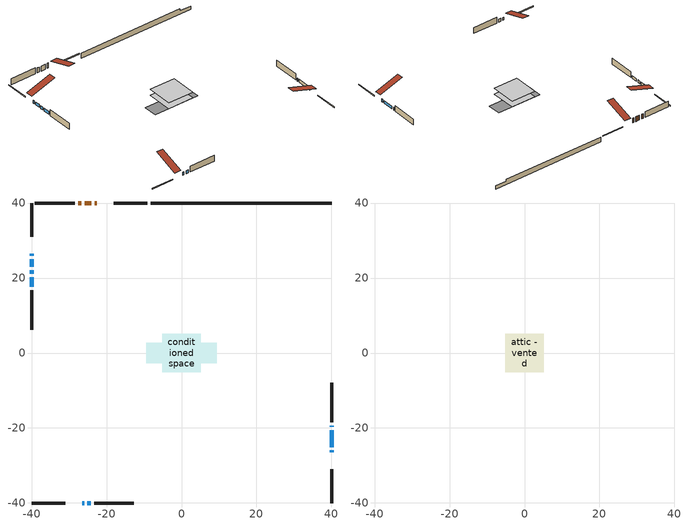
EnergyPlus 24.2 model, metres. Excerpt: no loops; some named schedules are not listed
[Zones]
conditioned space
 floor adiabatic (AdiabaticFloorConstruction): -5.2,-5.2 -5.2,5.2 5.2,5.2 5.2,-5.2 z0.45
 floor foundation (Slab1 construction): -9.35,-2.69 -9.35,2.69 9.35,2.69 9.35,-2.69 z-1.68
 wall outside (RimJoist1 construction): -9.08,40.01 -18.11,40.01 / -40.01,-40.01 -30.98,-40.01 / -40.01,40.01 -40.01,30.98 / 40.01,-40.01 40.01,-30.98 z0.45:0.75
 wall outside (AdiabaticWallConstruction 1): -22.64,40.01 -23.15,40.01 / -24.08,40.01 -25.8,40.01 / -26.73,40.01 -27.59,40.01 z0.45:2.48
 wall outside (AdiabaticWallConstruction): -40.01,26.45 -40.01,25.88 / 40.01,-26.45 40.01,-26 / -40.01,24.95 -40.01,23.06 / -40.01,22.14 -40.01,21.11 / -40.01,20.18 -40.01,17.69 / 40.01,-25.08 40.01,-20.54 / 40.01,-19.61 40.01,-19.46 / -26.45,-40.01 -26,-40.01 / -25.08,-40.01 -24.18,-40.01 z0.45:1.67
 wall outside (Wall1 construction): -28.52,40.01 -39.08,40.01 / -23.26,-40.01 -12.69,-40.01 / -40.01,16.76 -40.01,6.2 / 40.01,-18.53 40.01,-7.97 z0.45:2.89
 wall foundation (FoundationWall1 construction): -8.15,40.01,-1.68 -8.15,40.01,0.45 35.19,40.01,0.45 35.19,40.01,-0.36 40.01,40.01,-0.36 40.01,40.01,-1.68
 window (WindowConstruction 5): -40.01,26.45 -40.01,25.88 z0.45:1.67
 window (WindowConstruction 8): 40.01,-26.45 40.01,-26 z0.45:1.67
 window (WindowConstruction): -40.01,24.95 -40.01,23.06 z0.45:1.67
 window (WindowConstruction 1): -40.01,22.13 -40.01,21.11 z0.45:1.67
 window (WindowConstruction 2): -40.01,20.18 -40.01,17.69 z0.45:1.67
 window (WindowConstruction 3): 40.01,-25.08 40.01,-20.54 z0.45:1.67
 window (WindowConstruction 4): 40.01,-19.61 40.01,-19.46 z0.45:1.67
 window (WindowConstruction 6): -26.45,-40.01 -26,-40.01 z0.45:1.67
 window (WindowConstruction 7): -25.08,-40.01 -24.19,-40.01 z0.45:1.67
 door (Door): -22.64,40.01 -23.15,40.01 z0.45:2.48
 door (Door 1): -24.08,40.01 -25.8,40.01 z0.45:2.48
 door (Door 2): -26.73,40.01 -27.59,40.01 z0.45:2.48
 ceiling adiabatic (AdiabaticFloorConstruction): 5.2,-5.2 5.2,5.2 -5.2,5.2 -5.2,-5.2 z0.45
attic - vented
 floor to conditioned space (Floor1 construction Reversed): -5.2,-5.2 -5.2,5.2 5.2,5.2 5.2,-5.2 z2.89
 roof outside (Roof1 construction): -21.71,40.01,2.89 -21.71,29.88,6.26 -19.04,29.88,6.26 -19.04,40.01,2.89; -27.38,-40.01,2.89 -27.38,-29.88,6.26 -30.05,-29.88,6.26 -30.05,-40.01,2.89; -40.01,27.38,2.89 -29.88,27.38,6.26 -29.88,30.05,6.26 -40.01,30.05,2.89; 40.01,-27.38,2.89 29.88,-27.38,6.26 29.88,-30.05,6.26 40.01,-30.05,2.89
[Building]
Building 1: Terrain=Suburbs
[Site:Location]
London AP_ON: Latitude {deg}=43.03; Longitude {deg}=-81.15; Time Zone {hr}=-5; Elevation {m}=278; Keep Site Location Information=Yes
[Site:GroundTemperature:Shallow]
3.98693, 1.93205, 1.76749, 2.74264, 6.6573, 10.5537, 13.9317, 16.0716, 16.2534, 14.513, 11.2211, 7.44421
[Site:WaterMainsTemperature]
Calculation Method=Schedule; Temperature Schedule=mains temperature schedule
[Material] Roughness=Rough; Thermal Absorptance=0.9
Name | Thickness {m} | Conductivity {W/m-K} | Density {kg/m3} | Specific Heat {J/kg-K} | Solar Absorptance | Visible Absorptance
asphalt or fiberglass shingles | 0.00635 | 0.162714 | 1121.4 | 1465.45 | 0.4 | 0.4
ceiling loosefill ins | 0.169333 | 0.0480833 | 16.02 | 1046.75 | 0.7 | 0.7
ceiling stud and cavity | 0.1397 | 0.68987 | 65.682 | 1177.47 | 0.7 | 0.7
concrete 4.0 in. | 0.1016 | 1.803125 | 2242.8 | 837.4 | 0.7 | 0.7
concrete 8.0 in. | 0.2032 | 1.803125 | 2242.8 | 837.4 | 0.7 | 0.7
door material | 0.04445 | 0.0451087 | 512.64 | 1214.23 | 0.7 | 0.7
door material 1 | 0.04445 | 0.053851 | 512.64 | 1214.23 | 0.7 | 0.7
door material 2 | 0.04445 | 0.20624 | 512.64 | 1214.23 | 0.7 | 0.7
exterior vertical ins | 0.00216305 | 0.029427 | 32.04 | 1214.23 | 0.7 | 0.7
floor covering | 0.0127 | 0.0433444 | 54.468 | 1339.84 | 0.6 | 0.6
floor rigid ins; wall rigid ins | 0.512978 | 0.029427 | 32.04 | 1214.23 | 0.7 | 0.7
floor stud and cavity | 0.1397 | 1.75129 | 37.0049 | 1207.88 | 0.7 | 0.7
furniture material conditioned space 1 | 0.1524 | 0.115458 | 640.8 | 1214.23 | 0.6 | 0.6
gypsum board | 0.0127 | 0.160291 | 801 | 837.4 | 0.6 | 0.6
osb sheathing 0.5 in. | 0.0127 | 0.115458 | 512.64 | 1214.23 | 0.7 | 0.7
osb sheathing 0.75 in. | 0.01905 | 0.115458 | 512.64 | 1214.23 | 0.7 | 0.7
rim joist stud and cavity | 0.0508 | 0.648972 | 50.32683 | 1063.81 | 0.6 | 0.6
wall stud and cavity | 0.1397 | 0.0814562 | 139.0536 | 1170.24 | 0.7 | 0.7
wall stud and cavity 1 | 0.0889 | 0.380278 | 52.3479 | 1209.89 | 0.7 | 0.7
wall stud and cavity 2 | 0.0889 | 0.391764 | 83.0341 | 1211.67 | 0.7 | 0.7
wood siding | 0.0254 | 0.102417 | 544.68 | 1172.36 | 0.4 | 0.4
wood siding 1; wood siding 2; wood siding 3 | 0.0254 | 0.102417 | 544.68 | 1172.36 | 0.7 | 0.7
[WindowMaterial:SimpleGlazingSystem]
Name | U-Factor {W/m2-K} | Solar Heat Gain Coefficient
WindowMaterial | 2.14742 | 0.59
WindowMaterial 1 | 2.19057 | 0.55
WindowMaterial 2 | 2.21556 | 0.53
WindowMaterial 3 | 2.05884 | 0.66
WindowMaterial 4 | 2.43246 | 0.31
WindowMaterial 5 | 2.96164 | 0.62
WindowMaterial 6 | 4.83311 | 0.55
WindowMaterial 7 | 2.32741 | 0.42
[Construction]
AdiabaticFloorConstruction: floor stud and cavity, floor rigid ins, osb sheathing 0.75 in., floor covering
AdiabaticWallConstruction: wood siding 2, wall rigid ins, wall stud and cavity 1, gypsum board
AdiabaticWallConstruction 1: wood siding 3, wall rigid ins, wall stud and cavity 1, gypsum board
Door: door material
Door 1: door material 1
Door 2: door material 2
Floor1 construction Reversed: gypsum board, ceiling stud and cavity, ceiling loosefill ins
FoundationWall1 construction: concrete 8.0 in.
furniture construction conditioned space 1: furniture material conditioned space 1
PartitionWallConstruction: gypsum board, wall stud and cavity 2, gypsum board
RimJoist1 construction: wood siding 1, rim joist stud and cavity
Roof1 construction: asphalt or fiberglass shingles
Slab1 construction: concrete 4.0 in.
Wall1 construction: wood siding, osb sheathing 0.5 in., wall stud and cavity, gypsum board
WindowConstruction: WindowMaterial
WindowConstruction 1: WindowMaterial 1
WindowConstruction 2: WindowMaterial 2
WindowConstruction 3: WindowMaterial 3
WindowConstruction 4: WindowMaterial 4
WindowConstruction 5: WindowMaterial 5
WindowConstruction 6: WindowMaterial 6
WindowConstruction 7; WindowConstruction 8: WindowMaterial 7
[Zone] Multiplier=1; Part of Total Floor Area=Yes
Name | Volume {m3}
attic - vented | 59.2691
conditioned space | 511.5
[Space]
Name | Zone | Volume {m3}
attic - vented 1 | attic - vented | 59.2691
conditioned space 1 | conditioned space | 511.5
[ZoneInfiltration:EffectiveLeakageArea]
infil attic - vented 1: Zone or Space=attic - vented 1; Schedule=Always On Discrete; Effective Air Leakage Area {cm2}=4718.84; Stack Coefficient=0.000234777; Wind Coefficient=1.03526e-05
[ZoneMixing]
whole house fan mix: Zone or Space=attic - vented; Schedule=Always On Continuous; Design Flow Rate Calculation Method=Flow/Zone; Design Flow Rate {m3/s}=0; Source Zone or Space=conditioned space
[SurfaceProperty:ExposedFoundationPerimeter]
Slab1: Exposed Perimeter Calculation Method=TotalExposedPerimeter; Total Exposed Perimeter {m}=48.159
[InternalMass] Zone or ZoneList=conditioned space; Space or SpaceList=conditioned space 1
Name | Construction | Surface Area {m2}
furniture mass conditioned space 1 | furniture construction conditioned space 1 | 83.5241
partition wall mass | PartitionWallConstruction | 208.81
[Lights]
interior lighting: Zone or ZoneList or Space or SpaceList=conditioned space 1; Schedule=interior lighting schedule; Design Level Calculation Method=LightingLevel; Lighting Level {W}=343.2; Return Air Fraction=0; Fraction Radiant=0.6; Fraction Visible=0.2; Fraction Replaceable=1
[People]
occupants: Zone or ZoneList or Space or SpaceList=conditioned space 1; Number of People Schedule=occupants schedule; Number of People Calculation Method=People; Number of People=3; Fraction Radiant=0.314171; Sensible Heat Fraction=0.56303; Activity Level Schedule=occupants activity schedule; Carbon Dioxide Generation Rate {m3/s-W}=0; Enable ASHRAE 55 Comfort Warnings=No; Mean Radiant Temperature Calculation Type=EnclosureAveraged
[ElectricEquipment] Zone or ZoneList or Space or SpaceList=conditioned space 1; Design Level Calculation Method=EquipmentLevel
Name | Schedule | Design Level {W} | Fraction Latent | Fraction Radiant | Fraction Lost
clothes dryer | clothes dryer schedule | 140.772 | 0.015 | 0.081 | 0.85
clothes washer | clothes washer schedule | 32.1985 | 0.03 | 0.162 | 0.7
cooking range | cooking range schedule | 215.147 | 0.08 | 0.432 | 0.2
dishwasher | dishwasher schedule | 66.8632 | 0.3 | 0.18 | 0.4
fridge | fridge schedule | 72.9452 | 0 | 0.6 | 0
mech vent bath fan 0 | mech vent bath fan 0 schedule | 50.2 | 0 | 0 | 1
mech vent bath fan 1 | mech vent bath fan 1 schedule | 50.2 | 0 | 0 | 1
mech vent house fan | mech vent house fan schedule | 0 | 0 | 0 | 1
mech vent house fan cfis | mech vent house fan cfis schedule | 0 | 0 | 0 | 0
mech vent range fan 0 | mech vent range fan 0 schedule | 57 | 0 | 0 | 1
misc plug loads | misc plug loads schedule | 494.7 | 0.045 | 0.513 | 0.1
whole house fan | Always On Discrete | 0 | 0 | 0 | 1
[OtherEquipment] Zone or ZoneList or Space or SpaceList=conditioned space 1; Design Level Calculation Method=EquipmentLevel
Name | Fuel Type | Schedule | Design Level {W} | Fraction Latent | Fraction Radiant | Fraction Lost
clothes dryer 1 | Electricity | clothes dryer schedule | 0 | 0.015 | 0.081 | 0.85
cooking range 1 | Electricity | cooking range schedule | 0 | 0.08 | 0.432 | 0.2
general water use latent | None | general water use schedule | 62.594 | 1 | 0 | 0
general water use sensible | None | general water use schedule | -61.6891 | 0 | 0.6 | 0
mech vent house fan latent load | None | Always On Discrete | 0 | 1 | 0 | 0
mech vent house fan sensible load | None | Always On Discrete | 0 | 0 | 0 | 0
water heater energy adjustment1 | NaturalGas | Always On Discrete | 0.01 | 0 | 0 | 1
[ZoneInfiltration:DesignFlowRate] Zone or ZoneList or Space or SpaceList=conditioned space 1; Schedule=Always On Discrete; Design Flow Rate Calculation Method=Flow/Zone; Design Flow Rate {m3/s}=0
infil flow; natural vent flow; whole house fan flow
[AvailabilityManager:Scheduled]
central ac and furnace airloop Availability Manager: Schedule=Always On Discrete
[Foundation:Kiva]
Foundation Kiva 1: Initial Indoor Air Temperature {C}=18; Wall Height Above Grade {m}=0.450007; Wall Depth Below Slab {m}=0.2032; Custom Block Material Name 1=exterior vertical ins; Custom Block Depth 1 {m}=2.13; Custom Block X Position 1 {m}=0.2032; Custom Block Z Position 1 {m}=0
[Foundation:Kiva:Settings]
Soil Conductivity {W/m-K}=0.849921; Soil Density {kg/m3}=1842.3; Soil Specific Heat {J/kg-K}=418.7; Ground Solar Absorptivity=0.9; Ground Thermal Absorptivity=0.9; Ground Surface Roughness {m}=0.03; Far-Field Width {m}=40; Deep-Ground Boundary Condition=ZeroFlux; Deep-Ground Depth {m}=40; Minimum Cell Dimension {m}=0.2; Maximum Cell Growth Coefficient=3; Simulation Timestep=Timestep
[Exterior:Lights]
exterior lighting: Schedule=exterior lighting schedule; Design Level {W}=75.6
[EnergyManagementSystem:GlobalVariable]
central_ac_and_furnace_airloop_Fan_RTF
infil_program_Qfan
infil_program_Qinf
natural_vent_program_Qnv
natural_vent_program_Qwhf
[EnergyManagementSystem:Sensor]
Name | Output:Variable or Output:Meter Index Key | Output:Variable or Output:Meter
airflow_gain | infil flow | Infiltration Sensible Heat Gain Energy
airflow_gain_1 | natural vent flow | Infiltration Sensible Heat Gain Energy
airflow_gain_2 | whole house fan flow | Infiltration Sensible Heat Gain Energy
airflow_loss | infil flow | Infiltration Sensible Heat Loss Energy
airflow_loss_1 | natural vent flow | Infiltration Sensible Heat Loss Energy
airflow_loss_2 | whole house fan flow | Infiltration Sensible Heat Loss Energy
clg_load_cond |  | Cooling:EnergyTransfer:Zone:CONDITIONED SPACE
clg_sp_s; clg_sp_s_1 | cooling setpoint | Schedule Value
clothes_dryer_exhaust_0_sch_s | clothes dryer exhaust 0 schedule | Schedule Value
cool_season | cooling season schedule | Schedule Value
htg_load_cond |  | Heating:EnergyTransfer:Zone:CONDITIONED SPACE
htg_sp_s; htg_sp_s_1 | heating setpoint | Schedule Value
ig_ee_conv | clothes dryer | Electric Equipment Convective Heating Energy
ig_ee_conv_2 | cooking range | Electric Equipment Convective Heating Energy
ig_ee_conv_4 | fridge | Electric Equipment Convective Heating Energy
ig_ee_conv_5 | misc plug loads | Electric Equipment Convective Heating Energy
ig_ee_conv_6 | whole house fan | Electric Equipment Convective Heating Energy
ig_ee_rad | clothes dryer | Electric Equipment Radiant Heating Energy
ig_ee_rad_2 | cooking range | Electric Equipment Radiant Heating Energy
ig_ee_rad_4 | fridge | Electric Equipment Radiant Heating Energy
ig_ee_rad_5 | misc plug loads | Electric Equipment Radiant Heating Energy
ig_ee_rad_6 | whole house fan | Electric Equipment Radiant Heating Energy
ig_lgt_conv | interior lighting | Lights Convective Heating Energy
ig_lgt_rad | interior lighting | Lights Radiant Heating Energy
ig_lgt_vis | interior lighting | Lights Visible Radiation Heating Energy
ig_oe_conv | clothes dryer 1 | Other Equipment Convective Heating Energy
ig_oe_conv_1 | cooking range 1 | Other Equipment Convective Heating Energy
ig_oe_conv_2 | general water use latent | Other Equipment Convective Heating Energy
ig_oe_conv_3 | general water use sensible | Other Equipment Convective Heating Energy
ig_oe_conv_4 | water heater energy adjustment1 | Other Equipment Convective Heating Energy
ig_oe_rad | clothes dryer 1 | Other Equipment Radiant Heating Energy
ig_oe_rad_1 | cooking range 1 | Other Equipment Radiant Heating Energy
ig_oe_rad_2 | general water use latent | Other Equipment Radiant Heating Energy
ig_oe_rad_3 | general water use sensible | Other Equipment Radiant Heating Energy
ig_oe_rad_4 | water heater energy adjustment1 | Other Equipment Radiant Heating Energy
ig_ppl_conv | occupants | People Convective Heating Energy
ig_ppl_rad | occupants | People Radiant Heating Energy
im_conv | furniture mass conditioned space 1 | Surface Inside Face Convection Heat Gain Energy
im_conv_1 | partition wall mass | Surface Inside Face Convection Heat Gain Energy
im_ig | furniture mass conditioned space 1 | Surface Inside Face Internal Gains Radiation Heat Gain Energy
im_ig_1 | partition wall mass | Surface Inside Face Internal Gains Radiation Heat Gain Energy
im_lgt | furniture mass conditioned space 1 | Surface Inside Face Lights Radiation Heat Gain Energy
im_lgt_1 | partition wall mass | Surface Inside Face Lights Radiation Heat Gain Energy
im_sol | furniture mass conditioned space 1 | Surface Inside Face Solar Radiation Heat Gain Energy
im_sol_1 | partition wall mass | Surface Inside Face Solar Radiation Heat Gain Energy
im_surf | furniture mass conditioned space 1 | Surface Inside Face Net Surface Thermal Radiation Heat Gain Energy
im_surf_1 | partition wall mass | Surface Inside Face Net Surface Thermal Radiation Heat Gain Energy
mech_vent_bath_fan_0_sch_s | mech vent bath fan 0 schedule | Schedule Value
mech_vent_bath_fan_1_sch_s | mech vent bath fan 1 schedule | Schedule Value
mech_vent_range_fan_0_sch_s | mech vent range fan 0 schedule | Schedule Value
mv_conv | mech vent bath fan 0 | Electric Equipment Convective Heating Energy
mv_conv_1 | mech vent bath fan 1 | Electric Equipment Convective Heating Energy
mv_conv_2 | mech vent house fan | Electric Equipment Convective Heating Energy
mv_conv_3 | mech vent house fan cfis | Electric Equipment Convective Heating Energy
mv_conv_4 | mech vent range fan 0 | Electric Equipment Convective Heating Energy
mv_conv_5 | mech vent house fan latent load | Other Equipment Convective Heating Energy
mv_conv_6 | mech vent house fan sensible load | Other Equipment Convective Heating Energy
mv_rad | mech vent bath fan 0 | Electric Equipment Radiant Heating Energy
mv_rad_1 | mech vent bath fan 1 | Electric Equipment Radiant Heating Energy
mv_rad_2 | mech vent house fan | Electric Equipment Radiant Heating Energy
mv_rad_3 | mech vent house fan cfis | Electric Equipment Radiant Heating Energy
mv_rad_4 | mech vent range fan 0 | Electric Equipment Radiant Heating Energy
mv_rad_5 | mech vent house fan latent load | Other Equipment Radiant Heating Energy
mv_rad_6 | mech vent house fan sensible load | Other Equipment Radiant Heating Energy
natural_vent_s | natural vent schedule | Schedule Value
out_pb_s |  | Site Outdoor Air Barometric Pressure
out_wt_s |  | Site Outdoor Air Humidity Ratio
site_vw_s |  | Site Wind Speed
ss_back_out | Window1 | Surface Window Shortwave from Zone Back Out Window Heat Transfer Rate
ss_back_out_1 | Window11 | Surface Window Shortwave from Zone Back Out Window Heat Transfer Rate
ss_back_out_2 | Window2 | Surface Window Shortwave from Zone Back Out Window Heat Transfer Rate
ss_back_out_3 | Window3 | Surface Window Shortwave from Zone Back Out Window Heat Transfer Rate
ss_back_out_4 | Window4 | Surface Window Shortwave from Zone Back Out Window Heat Transfer Rate
ss_back_out_5 | Window6 | Surface Window Shortwave from Zone Back Out Window Heat Transfer Rate
ss_back_out_6 | Window7 | Surface Window Shortwave from Zone Back Out Window Heat Transfer Rate
ss_back_out_7 | Window8 | Surface Window Shortwave from Zone Back Out Window Heat Transfer Rate
ss_back_out_8 | Window9 | Surface Window Shortwave from Zone Back Out Window Heat Transfer Rate
ss_conv | Door1 | Surface Inside Face Convection Heat Gain Energy
ss_conv_1 | Door2 | Surface Inside Face Convection Heat Gain Energy
ss_conv_10 | Window8 | Surface Inside Face Convection Heat Gain Energy
ss_conv_11 | Window9 | Surface Inside Face Convection Heat Gain Energy
ss_conv_2 | Door4 | Surface Inside Face Convection Heat Gain Energy
ss_conv_3 | Window1 | Surface Inside Face Convection Heat Gain Energy
ss_conv_4 | Window11 | Surface Inside Face Convection Heat Gain Energy
ss_conv_5 | Window2 | Surface Inside Face Convection Heat Gain Energy
ss_conv_6 | Window3 | Surface Inside Face Convection Heat Gain Energy
ss_conv_7 | Window4 | Surface Inside Face Convection Heat Gain Energy
ss_conv_8 | Window6 | Surface Inside Face Convection Heat Gain Energy
ss_conv_9 | Window7 | Surface Inside Face Convection Heat Gain Energy
ss_ig | Door1 | Surface Inside Face Internal Gains Radiation Heat Gain Energy
ss_ig_1 | Door2 | Surface Inside Face Internal Gains Radiation Heat Gain Energy
ss_ig_10 | Window8 | Surface Inside Face Internal Gains Radiation Heat Gain Energy
ss_ig_11 | Window9 | Surface Inside Face Internal Gains Radiation Heat Gain Energy
ss_ig_2 | Door4 | Surface Inside Face Internal Gains Radiation Heat Gain Energy
ss_ig_3 | Window1 | Surface Inside Face Internal Gains Radiation Heat Gain Energy
ss_ig_4 | Window11 | Surface Inside Face Internal Gains Radiation Heat Gain Energy
ss_ig_5 | Window2 | Surface Inside Face Internal Gains Radiation Heat Gain Energy
ss_ig_6 | Window3 | Surface Inside Face Internal Gains Radiation Heat Gain Energy
ss_ig_7 | Window4 | Surface Inside Face Internal Gains Radiation Heat Gain Energy
ss_ig_8 | Window6 | Surface Inside Face Internal Gains Radiation Heat Gain Energy
ss_ig_9 | Window7 | Surface Inside Face Internal Gains Radiation Heat Gain Energy
ss_lgt | Door1 | Surface Inside Face Lights Radiation Heat Gain Energy
ss_lgt_1 | Door2 | Surface Inside Face Lights Radiation Heat Gain Energy
ss_lgt_2 | Door4 | Surface Inside Face Lights Radiation Heat Gain Energy
ss_sol | Door1 | Surface Inside Face Solar Radiation Heat Gain Energy
ss_sol_1 | Door2 | Surface Inside Face Solar Radiation Heat Gain Energy
ss_sol_2 | Door4 | Surface Inside Face Solar Radiation Heat Gain Energy
ss_surf | Door1 | Surface Inside Face Net Surface Thermal Radiation Heat Gain Energy
ss_surf_1 | Door2 | Surface Inside Face Net Surface Thermal Radiation Heat Gain Energy
ss_surf_10 | Window8 | Surface Inside Face Net Surface Thermal Radiation Heat Gain Energy
ss_surf_11 | Window9 | Surface Inside Face Net Surface Thermal Radiation Heat Gain Energy
ss_surf_2 | Door4 | Surface Inside Face Net Surface Thermal Radiation Heat Gain Energy
ss_surf_3 | Window1 | Surface Inside Face Net Surface Thermal Radiation Heat Gain Energy
ss_surf_4 | Window11 | Surface Inside Face Net Surface Thermal Radiation Heat Gain Energy
ss_surf_5 | Window2 | Surface Inside Face Net Surface Thermal Radiation Heat Gain Energy
ss_surf_6 | Window3 | Surface Inside Face Net Surface Thermal Radiation Heat Gain Energy
ss_surf_7 | Window4 | Surface Inside Face Net Surface Thermal Radiation Heat Gain Energy
ss_surf_8 | Window6 | Surface Inside Face Net Surface Thermal Radiation Heat Gain Energy
ss_surf_9 | Window7 | Surface Inside Face Net Surface Thermal Radiation Heat Gain Energy
ss_trans_in | Window1 | Surface Window Transmitted Solar Radiation Rate
ss_trans_in_1 | Window11 | Surface Window Transmitted Solar Radiation Rate
ss_trans_in_2 | Window2 | Surface Window Transmitted Solar Radiation Rate
ss_trans_in_3 | Window3 | Surface Window Transmitted Solar Radiation Rate
ss_trans_in_4 | Window4 | Surface Window Transmitted Solar Radiation Rate
ss_trans_in_5 | Window6 | Surface Window Transmitted Solar Radiation Rate
ss_trans_in_6 | Window7 | Surface Window Transmitted Solar Radiation Rate
ss_trans_in_7 | Window8 | Surface Window Transmitted Solar Radiation Rate
ss_trans_in_8 | Window9 | Surface Window Transmitted Solar Radiation Rate
ss_trans_out | Window1 | Surface Inside Face Initial Transmitted Diffuse Transmitted Out Window Solar Radiation Rate
ss_trans_out_1 | Window11 | Surface Inside Face Initial Transmitted Diffuse Transmitted Out Window Solar Radiation Rate
ss_trans_out_2 | Window2 | Surface Inside Face Initial Transmitted Diffuse Transmitted Out Window Solar Radiation Rate
ss_trans_out_3 | Window3 | Surface Inside Face Initial Transmitted Diffuse Transmitted Out Window Solar Radiation Rate
ss_trans_out_4 | Window4 | Surface Inside Face Initial Transmitted Diffuse Transmitted Out Window Solar Radiation Rate
ss_trans_out_5 | Window6 | Surface Inside Face Initial Transmitted Diffuse Transmitted Out Window Solar Radiation Rate
ss_trans_out_6 | Window7 | Surface Inside Face Initial Transmitted Diffuse Transmitted Out Window Solar Radiation Rate
ss_trans_out_7 | Window8 | Surface Inside Face Initial Transmitted Diffuse Transmitted Out Window Solar Radiation Rate
ss_trans_out_8 | Window9 | Surface Inside Face Initial Transmitted Diffuse Transmitted Out Window Solar Radiation Rate
s_conv | Floor1 | Surface Inside Face Convection Heat Gain Energy
s_conv_1 | FoundationWall1 | Surface Inside Face Convection Heat Gain Energy
s_conv_10 | Wall1:180 | Surface Inside Face Convection Heat Gain Energy
s_conv_11 | Wall1:270 | Surface Inside Face Convection Heat Gain Energy
s_conv_12 | Wall1:90 | Surface Inside Face Convection Heat Gain Energy
s_conv_2 | inferred conditioned ceiling | Surface Inside Face Convection Heat Gain Energy
s_conv_3 | inferred conditioned floor | Surface Inside Face Convection Heat Gain Energy
s_conv_4 | RimJoist1:0 | Surface Inside Face Convection Heat Gain Energy
s_conv_5 | RimJoist1:180 | Surface Inside Face Convection Heat Gain Energy
s_conv_6 | RimJoist1:270 | Surface Inside Face Convection Heat Gain Energy
s_conv_7 | RimJoist1:90 | Surface Inside Face Convection Heat Gain Energy
s_conv_8 | Slab1 | Surface Inside Face Convection Heat Gain Energy
s_conv_9 | Wall1:0 | Surface Inside Face Convection Heat Gain Energy
s_ig | Floor1 | Surface Inside Face Internal Gains Radiation Heat Gain Energy
s_ig_1 | FoundationWall1 | Surface Inside Face Internal Gains Radiation Heat Gain Energy
s_ig_10 | Wall1:180 | Surface Inside Face Internal Gains Radiation Heat Gain Energy
s_ig_11 | Wall1:270 | Surface Inside Face Internal Gains Radiation Heat Gain Energy
s_ig_12 | Wall1:90 | Surface Inside Face Internal Gains Radiation Heat Gain Energy
s_ig_2 | inferred conditioned ceiling | Surface Inside Face Internal Gains Radiation Heat Gain Energy
s_ig_3 | inferred conditioned floor | Surface Inside Face Internal Gains Radiation Heat Gain Energy
s_ig_4 | RimJoist1:0 | Surface Inside Face Internal Gains Radiation Heat Gain Energy
s_ig_5 | RimJoist1:180 | Surface Inside Face Internal Gains Radiation Heat Gain Energy
s_ig_6 | RimJoist1:270 | Surface Inside Face Internal Gains Radiation Heat Gain Energy
s_ig_7 | RimJoist1:90 | Surface Inside Face Internal Gains Radiation Heat Gain Energy
s_ig_8 | Slab1 | Surface Inside Face Internal Gains Radiation Heat Gain Energy
s_ig_9 | Wall1:0 | Surface Inside Face Internal Gains Radiation Heat Gain Energy
s_lgt | Floor1 | Surface Inside Face Lights Radiation Heat Gain Energy
s_lgt_1 | FoundationWall1 | Surface Inside Face Lights Radiation Heat Gain Energy
s_lgt_10 | Wall1:180 | Surface Inside Face Lights Radiation Heat Gain Energy
s_lgt_11 | Wall1:270 | Surface Inside Face Lights Radiation Heat Gain Energy
s_lgt_12 | Wall1:90 | Surface Inside Face Lights Radiation Heat Gain Energy
s_lgt_2 | inferred conditioned ceiling | Surface Inside Face Lights Radiation Heat Gain Energy
s_lgt_3 | inferred conditioned floor | Surface Inside Face Lights Radiation Heat Gain Energy
s_lgt_4 | RimJoist1:0 | Surface Inside Face Lights Radiation Heat Gain Energy
s_lgt_5 | RimJoist1:180 | Surface Inside Face Lights Radiation Heat Gain Energy
s_lgt_6 | RimJoist1:270 | Surface Inside Face Lights Radiation Heat Gain Energy
s_lgt_7 | RimJoist1:90 | Surface Inside Face Lights Radiation Heat Gain Energy
s_lgt_8 | Slab1 | Surface Inside Face Lights Radiation Heat Gain Energy
s_lgt_9 | Wall1:0 | Surface Inside Face Lights Radiation Heat Gain Energy
s_sol | Floor1 | Surface Inside Face Solar Radiation Heat Gain Energy
s_sol_1 | FoundationWall1 | Surface Inside Face Solar Radiation Heat Gain Energy
s_sol_10 | Wall1:180 | Surface Inside Face Solar Radiation Heat Gain Energy
s_sol_11 | Wall1:270 | Surface Inside Face Solar Radiation Heat Gain Energy
s_sol_12 | Wall1:90 | Surface Inside Face Solar Radiation Heat Gain Energy
s_sol_2 | inferred conditioned ceiling | Surface Inside Face Solar Radiation Heat Gain Energy
s_sol_3 | inferred conditioned floor | Surface Inside Face Solar Radiation Heat Gain Energy
s_sol_4 | RimJoist1:0 | Surface Inside Face Solar Radiation Heat Gain Energy
